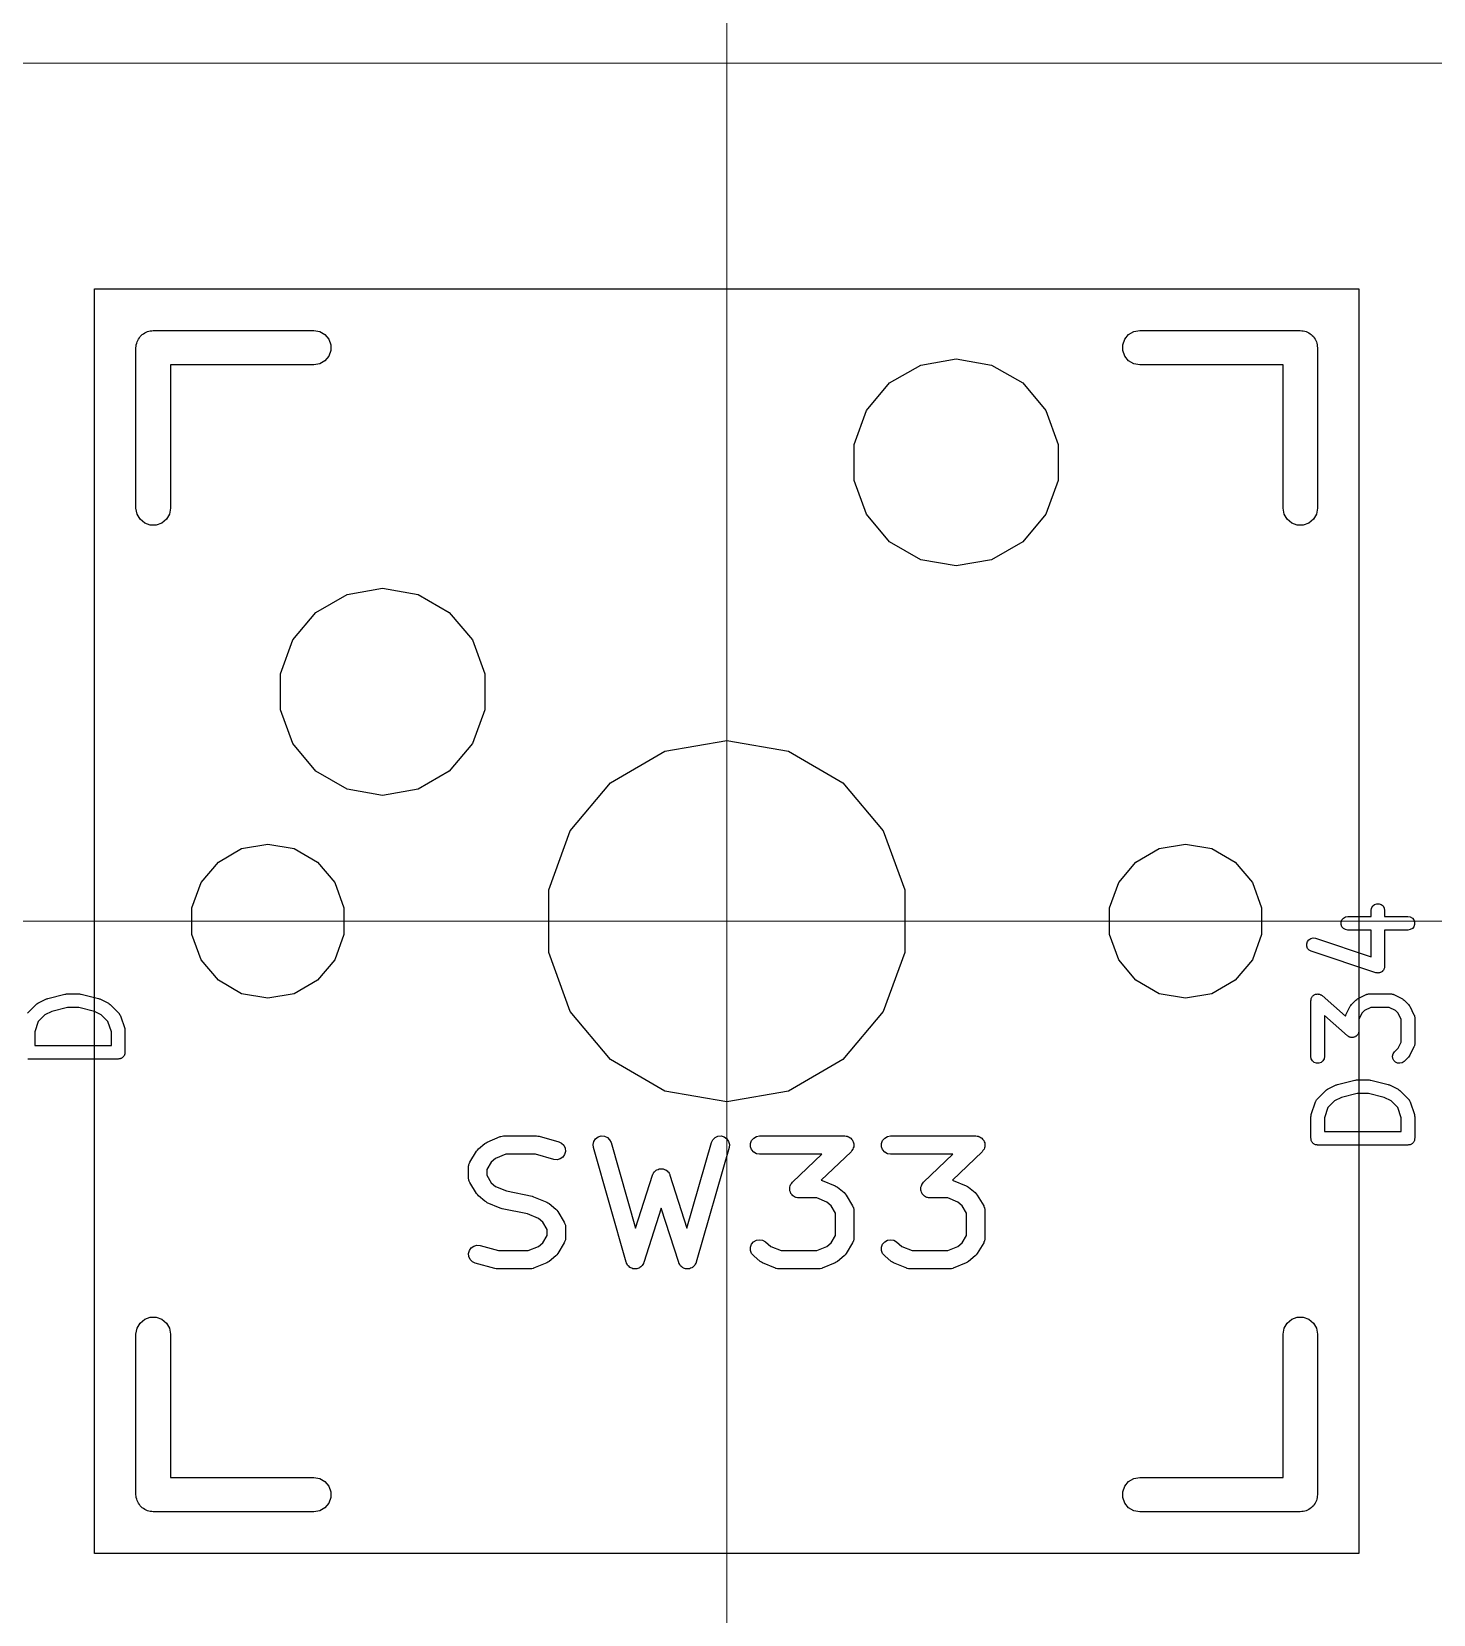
# Model space of a CAD drawing. Header units: millimetres. Extents: x 24 to 200, y 24 to 188.
# Drawn here: x 112.33 to 127.85, y 71.95 to 89.47 of the extents above; entities that cross this region are included whole.
import ezdxf

# ---------------------------------------------------------------- set-up
doc = ezdxf.new("R2010")
doc.units = ezdxf.units.MM
doc.layers.add('3_SwitchPlate', color=6, linetype='Continuous')
doc.layers.add('7_PCBサンプル', color=7, linetype='Continuous')
doc.layers.add('補助線', color=4, linetype='Continuous', lineweight=5, transparency=0.5)

# ---------------------------------------------------------------- blocks, each defined once
blk = doc.blocks.new('hhskb2-F.SilkS')
at = {"layer": '7_PCBサンプル'}
for p, q in [((100.468, -100.601), (100.471, -100.585)), ((100.471, -100.585), (100.479, -100.57)), ((100.479, -100.57), (100.485, -100.555)), ((100.485, -100.555), (100.496, -100.542)), ((100.496, -100.542), (100.504, -100.528)), ((100.504, -100.528), (100.517, -100.517)), ((100.517, -100.517), (100.528, -100.504)), ((100.528, -100.504), (100.542, -100.496)), ((100.542, -100.496), (100.555, -100.485)), ((100.555, -100.485), (100.57, -100.479)), ((100.57, -100.479), (100.585, -100.471)), ((100.585, -100.471), (100.601, -100.468)), ((100.601, -100.468), (100.617, -100.462)), ((100.617, -100.462), (100.634, -100.462)), ((100.634, -100.462), (100.65, -100.459)), ((100.65, -100.459), (102.428, -100.459)), ((102.428, -100.459), (102.493, -100.471)), ((102.493, -100.471), (102.55, -100.504)), ((102.55, -100.504), (102.593, -100.555)), ((102.593, -100.555), (102.616, -100.617)), ((111.384, -100.617), (111.407, -100.555)), ((111.407, -100.555), (111.45, -100.504)), ((111.45, -100.504), (111.507, -100.471)), ((111.507, -100.471), (111.572, -100.459)), ((111.572, -100.459), (113.35, -100.459)), ((113.35, -100.459), (113.366, -100.462)), ((113.366, -100.462), (113.383, -100.462)), ((113.383, -100.462), (113.399, -100.468)), ((113.399, -100.468), (113.415, -100.471)), ((113.415, -100.471), (113.43, -100.479)), ((113.43, -100.479), (113.445, -100.485)), ((113.445, -100.485), (113.458, -100.496)), ((113.458, -100.496), (113.472, -100.504)), ((113.472, -100.504), (113.483, -100.517)), ((113.483, -100.517), (113.496, -100.528)), ((113.496, -100.528), (113.504, -100.542)), ((113.504, -100.542), (113.515, -100.555)), ((113.515, -100.555), (113.521, -100.57)), ((113.521, -100.57), (113.529, -100.585)), ((113.529, -100.585), (113.532, -100.601)), ((100.459, -100.65), (100.462, -100.634)), ((100.459, -102.428), (100.459, -100.65)), ((100.462, -100.617), (100.468, -100.601)), ((100.462, -100.634), (100.462, -100.617)), ((102.593, -100.745), (102.55, -100.796)), ((102.616, -100.683), (102.593, -100.745)), ((102.616, -100.617), (102.616, -100.683)), ((111.384, -100.683), (111.384, -100.617)), ((111.407, -100.745), (111.384, -100.683)), ((111.45, -100.796), (111.407, -100.745)), ((113.532, -100.601), (113.538, -100.617)), ((113.538, -100.617), (113.538, -100.634)), ((113.538, -100.634), (113.54, -100.65)), ((113.54, -100.65), (113.54, -102.428)), ((102.428, -100.84), (100.84, -100.84)), ((100.84, -100.84), (100.84, -102.428)), ((102.493, -100.829), (102.428, -100.84)), ((102.55, -100.796), (102.493, -100.829)), ((108.802, -101.041), (109.148, -100.842)), ((109.148, -100.842), (109.54, -100.773)), ((109.54, -100.773), (109.932, -100.842)), ((109.932, -100.842), (110.278, -101.041)), ((111.507, -100.829), (111.45, -100.796)), ((111.572, -100.84), (111.507, -100.829)), ((113.159, -100.84), (111.572, -100.84)), ((113.159, -102.428), (113.159, -100.84)), ((108.546, -101.346), (108.802, -101.041)), ((110.278, -101.041), (110.534, -101.346)), ((108.41, -101.721), (108.546, -101.346)), ((110.534, -101.346), (110.67, -101.721)), ((108.41, -102.119), (108.41, -101.721)), ((110.67, -101.721), (110.67, -102.119)), ((108.546, -102.494), (108.41, -102.119)), ((110.67, -102.119), (110.534, -102.494)), ((100.471, -102.493), (100.459, -102.428)), ((100.504, -102.55), (100.471, -102.493)), ((100.829, -102.493), (100.796, -102.55)), ((100.84, -102.428), (100.829, -102.493)), ((108.802, -102.799), (108.546, -102.494)), ((110.534, -102.494), (110.278, -102.799)), ((113.171, -102.493), (113.159, -102.428)), ((113.204, -102.55), (113.171, -102.493)), ((113.529, -102.493), (113.496, -102.55)), ((113.54, -102.428), (113.529, -102.493)), ((100.555, -102.593), (100.504, -102.55)), ((100.617, -102.616), (100.555, -102.593)), ((100.683, -102.616), (100.617, -102.616)), ((100.745, -102.593), (100.683, -102.616)), ((100.796, -102.55), (100.745, -102.593)), ((113.255, -102.593), (113.204, -102.55)), ((113.317, -102.616), (113.255, -102.593)), ((113.383, -102.616), (113.317, -102.616)), ((113.445, -102.593), (113.383, -102.616)), ((113.496, -102.55), (113.445, -102.593)), ((109.148, -102.998), (108.802, -102.799)), ((110.278, -102.799), (109.932, -102.998)), ((109.54, -103.067), (109.148, -102.998)), ((109.932, -102.998), (109.54, -103.067)), ((102.452, -103.581), (102.798, -103.382)), ((102.798, -103.382), (103.19, -103.313)), ((103.19, -103.313), (103.582, -103.382)), ((103.582, -103.382), (103.928, -103.581)), ((102.196, -103.886), (102.452, -103.581)), ((103.928, -103.581), (104.184, -103.886)), ((102.06, -104.261), (102.196, -103.886)), ((104.184, -103.886), (104.32, -104.261)), ((102.06, -104.659), (102.06, -104.261)), ((104.32, -104.261), (104.32, -104.659)), ((102.196, -105.034), (102.06, -104.659)), ((104.32, -104.659), (104.184, -105.034)), ((102.452, -105.339), (102.196, -105.034)), ((104.184, -105.034), (103.928, -105.339)), ((105.713, -105.467), (106.315, -105.119)), ((106.315, -105.119), (107, -104.998)), ((107, -104.998), (107.685, -105.119)), ((107.685, -105.119), (108.287, -105.467)), ((102.798, -105.538), (102.452, -105.339)), ((103.928, -105.339), (103.582, -105.538)), ((105.267, -105.999), (105.713, -105.467)), ((108.287, -105.467), (108.733, -105.999)), ((103.19, -105.607), (102.798, -105.538)), ((103.582, -105.538), (103.19, -105.607)), ((105.029, -106.652), (105.267, -105.999)), ((108.733, -105.999), (108.971, -106.652)), ((101.371, -106.346), (101.628, -106.197)), ((101.628, -106.197), (101.92, -106.146)), ((101.92, -106.146), (102.212, -106.197)), ((102.212, -106.197), (102.469, -106.346)), ((111.531, -106.346), (111.788, -106.197)), ((111.788, -106.197), (112.08, -106.146)), ((112.08, -106.146), (112.372, -106.197)), ((112.372, -106.197), (112.629, -106.346)), ((101.18, -106.573), (101.371, -106.346)), ((102.469, -106.346), (102.66, -106.573)), ((111.34, -106.573), (111.531, -106.346)), ((112.629, -106.346), (112.82, -106.573)), ((101.079, -106.852), (101.18, -106.573)), ((102.66, -106.573), (102.761, -106.852)), ((105.029, -107.348), (105.029, -106.652)), ((108.971, -106.652), (108.971, -107.348)), ((111.239, -106.852), (111.34, -106.573)), ((112.82, -106.573), (112.921, -106.852)), ((101.079, -107.148), (101.079, -106.852)), ((102.761, -106.852), (102.761, -107.148)), ((111.239, -107.148), (111.239, -106.852)), ((112.921, -106.852), (112.921, -107.148)), ((114.134, -106.88), (114.139, -106.855)), ((114.134, -106.948), (114.134, -106.88)), ((114.139, -106.855), (114.152, -106.832)), ((114.152, -106.832), (114.172, -106.816)), ((114.172, -106.816), (114.196, -106.807)), ((114.196, -106.807), (114.222, -106.807)), ((114.222, -106.807), (114.247, -106.816)), ((114.247, -106.816), (114.267, -106.832)), ((114.267, -106.832), (114.28, -106.855)), ((114.28, -106.855), (114.284, -106.88)), ((114.284, -106.88), (114.284, -106.948)), ((113.802, -107.01), (113.811, -106.986)), ((113.802, -107.036), (113.802, -107.01)), ((113.811, -107.061), (113.802, -107.036)), ((113.811, -106.986), (113.828, -106.966)), ((113.828, -107.081), (113.811, -107.061)), ((113.828, -106.966), (113.85, -106.953)), ((113.85, -106.953), (113.876, -106.948)), ((113.876, -106.948), (114.134, -106.948)), ((114.284, -106.948), (114.542, -106.948)), ((114.542, -106.948), (114.568, -106.953)), ((114.568, -106.953), (114.591, -106.966)), ((114.591, -106.966), (114.607, -106.986)), ((114.607, -107.061), (114.591, -107.081)), ((114.607, -106.986), (114.616, -107.01)), ((114.616, -107.036), (114.607, -107.061)), ((114.616, -107.01), (114.616, -107.036)), ((101.18, -107.427), (101.079, -107.148)), ((102.761, -107.148), (102.66, -107.427)), ((111.34, -107.427), (111.239, -107.148)), ((112.921, -107.148), (112.82, -107.427)), ((113.421, -107.25), (113.429, -107.226)), ((113.429, -107.226), (113.445, -107.205)), ((113.445, -107.205), (113.467, -107.192)), ((113.467, -107.192), (113.493, -107.186)), ((113.493, -107.186), (113.518, -107.19)), ((113.518, -107.19), (114.134, -107.395)), ((113.85, -107.094), (113.828, -107.081)), ((113.876, -107.098), (113.85, -107.094)), ((114.134, -107.098), (113.876, -107.098)), ((114.134, -107.395), (114.134, -107.098)), ((114.542, -107.098), (114.284, -107.098)), ((114.284, -107.098), (114.284, -107.5)), ((114.568, -107.094), (114.542, -107.098)), ((114.591, -107.081), (114.568, -107.094)), ((105.267, -108.001), (105.029, -107.348)), ((108.971, -107.348), (108.733, -108.001)), ((113.421, -107.276), (113.421, -107.25)), ((113.431, -107.301), (113.421, -107.276)), ((113.448, -107.32), (113.431, -107.301)), ((113.471, -107.333), (113.448, -107.32)), ((114.185, -107.571), (113.471, -107.333)), ((101.371, -107.654), (101.18, -107.427)), ((102.66, -107.427), (102.469, -107.654)), ((111.531, -107.654), (111.34, -107.427)), ((112.82, -107.427), (112.629, -107.654)), ((114.191, -107.571), (114.185, -107.571)), ((114.196, -107.573), (114.191, -107.571)), ((114.204, -107.573), (114.196, -107.573)), ((114.211, -107.574), (114.204, -107.573)), ((114.217, -107.573), (114.211, -107.574)), ((114.222, -107.573), (114.217, -107.573)), ((114.229, -107.571), (114.222, -107.573)), ((114.237, -107.569), (114.229, -107.571)), ((114.241, -107.566), (114.237, -107.569)), ((114.247, -107.564), (114.241, -107.566)), ((114.252, -107.56), (114.247, -107.564)), ((114.259, -107.556), (114.252, -107.56)), ((114.262, -107.551), (114.259, -107.556)), ((114.267, -107.548), (114.262, -107.551)), ((114.27, -107.541), (114.267, -107.548)), ((114.275, -107.535), (114.27, -107.541)), ((114.277, -107.53), (114.275, -107.535)), ((114.28, -107.525), (114.277, -107.53)), ((114.281, -107.518), (114.28, -107.525)), ((114.283, -107.511), (114.281, -107.518)), ((114.284, -107.5), (114.283, -107.505)), ((114.283, -107.505), (114.283, -107.511)), ((101.628, -107.803), (101.371, -107.654)), ((102.469, -107.654), (102.212, -107.803)), ((111.788, -107.803), (111.531, -107.654)), ((112.629, -107.654), (112.372, -107.803)), ((101.92, -107.854), (101.628, -107.803)), ((102.212, -107.803), (101.92, -107.854)), ((112.08, -107.854), (111.788, -107.803)), ((112.372, -107.803), (112.08, -107.854)), ((113.467, -107.88), (113.469, -107.873)), ((113.467, -108.5), (113.467, -107.88)), ((113.469, -107.866), (113.471, -107.861)), ((113.469, -107.873), (113.469, -107.866)), ((113.471, -107.861), (113.472, -107.855)), ((113.472, -107.855), (113.476, -107.848)), ((113.476, -107.848), (113.478, -107.842)), ((113.478, -107.842), (113.482, -107.837)), ((113.482, -107.837), (113.485, -107.832)), ((113.485, -107.832), (113.491, -107.828)), ((113.491, -107.828), (113.495, -107.822)), ((113.495, -107.822), (113.5, -107.819)), ((113.5, -107.819), (113.505, -107.816)), ((113.505, -107.816), (113.512, -107.813)), ((113.512, -107.813), (113.518, -107.809)), ((113.518, -107.809), (113.524, -107.809)), ((113.524, -107.809), (113.529, -107.807)), ((113.529, -107.807), (113.537, -107.807)), ((113.537, -107.807), (113.544, -107.805)), ((113.544, -107.805), (113.55, -107.807)), ((113.55, -107.807), (113.555, -107.807)), ((113.555, -107.807), (113.562, -107.809)), ((113.562, -107.809), (113.569, -107.811)), ((113.569, -107.811), (113.574, -107.814)), ((113.574, -107.814), (113.58, -107.816)), ((113.58, -107.816), (113.585, -107.82)), ((113.585, -107.82), (113.592, -107.824)), ((113.592, -107.824), (113.852, -108.052)), ((113.856, -108.037), (113.904, -107.942)), ((113.904, -107.942), (113.911, -107.933)), ((113.911, -107.933), (113.918, -107.923)), ((113.918, -107.923), (113.966, -107.875)), ((113.966, -107.875), (113.975, -107.868)), ((113.975, -107.868), (113.985, -107.861)), ((113.985, -107.861), (114.08, -107.813)), ((114.08, -107.813), (114.084, -107.812)), ((114.084, -107.812), (114.088, -107.81)), ((114.088, -107.81), (114.097, -107.808)), ((114.097, -107.808), (114.105, -107.806)), ((114.105, -107.806), (114.11, -107.806)), ((114.11, -107.806), (114.114, -107.805)), ((114.114, -107.805), (114.352, -107.805)), ((114.352, -107.805), (114.356, -107.806)), ((114.356, -107.806), (114.36, -107.806)), ((114.36, -107.806), (114.369, -107.808)), ((114.369, -107.808), (114.378, -107.81)), ((114.378, -107.81), (114.381, -107.812)), ((114.381, -107.812), (114.385, -107.813)), ((114.385, -107.813), (114.481, -107.861)), ((114.481, -107.861), (114.49, -107.868)), ((114.49, -107.868), (114.5, -107.875)), ((114.5, -107.875), (114.548, -107.923)), ((114.548, -107.923), (114.555, -107.933)), ((114.555, -107.933), (114.562, -107.942)), ((114.562, -107.942), (114.609, -108.037)), ((105.713, -108.533), (105.267, -108.001)), ((108.733, -108.001), (108.287, -108.533)), ((113.874, -108.27), (113.617, -108.046)), ((113.617, -108.046), (113.617, -108.5)), ((113.852, -108.052), (113.853, -108.045)), ((113.853, -108.045), (113.855, -108.042)), ((113.855, -108.042), (113.856, -108.037)), ((114.033, -108.02), (113.998, -108.089)), ((113.998, -108.089), (113.998, -108.214)), ((114.063, -107.99), (114.033, -108.02)), ((114.132, -107.955), (114.063, -107.99)), ((114.334, -107.955), (114.132, -107.955)), ((114.403, -107.99), (114.334, -107.955)), ((114.433, -108.02), (114.403, -107.99)), ((114.467, -108.089), (114.433, -108.02)), ((114.467, -108.339), (114.467, -108.089)), ((114.609, -108.037), (114.611, -108.042)), ((114.611, -108.042), (114.613, -108.045)), ((114.613, -108.045), (114.614, -108.054)), ((114.614, -108.054), (114.617, -108.062)), ((114.617, -108.062), (114.617, -108.067)), ((114.617, -108.067), (114.617, -108.071)), ((114.617, -108.071), (114.617, -108.357)), ((113.88, -108.274), (113.874, -108.27)), ((113.886, -108.279), (113.88, -108.274)), ((113.891, -108.281), (113.886, -108.279)), ((113.896, -108.284), (113.891, -108.281)), ((113.903, -108.285), (113.896, -108.284)), ((113.91, -108.288), (113.903, -108.285)), ((113.916, -108.288), (113.91, -108.288)), ((113.922, -108.289), (113.916, -108.288)), ((113.929, -108.288), (113.922, -108.289)), ((113.936, -108.288), (113.929, -108.288)), ((113.942, -108.286), (113.936, -108.288)), ((113.948, -108.285), (113.942, -108.286)), ((113.954, -108.281), (113.948, -108.285)), ((113.961, -108.279), (113.954, -108.281)), ((113.965, -108.275), (113.961, -108.279)), ((113.97, -108.272), (113.965, -108.275)), ((113.975, -108.267), (113.97, -108.272)), ((113.981, -108.262), (113.975, -108.267)), ((113.984, -108.257), (113.981, -108.262)), ((113.987, -108.253), (113.984, -108.257)), ((113.99, -108.246), (113.987, -108.253)), ((113.994, -108.239), (113.99, -108.246)), ((113.995, -108.234), (113.994, -108.239)), ((113.997, -108.228), (113.995, -108.234)), ((113.998, -108.214), (113.997, -108.221)), ((113.997, -108.221), (113.997, -108.228)), ((114.372, -108.493), (114.379, -108.468)), ((114.379, -108.468), (114.394, -108.446)), ((114.394, -108.446), (114.433, -108.407)), ((114.433, -108.407), (114.467, -108.339)), ((114.609, -108.39), (114.562, -108.485)), ((114.611, -108.386), (114.609, -108.39)), ((114.613, -108.382), (114.611, -108.386)), ((114.614, -108.374), (114.613, -108.382)), ((114.617, -108.365), (114.614, -108.374)), ((114.617, -108.357), (114.617, -108.361)), ((114.617, -108.361), (114.617, -108.365)), ((106.315, -108.881), (105.713, -108.533)), ((108.287, -108.533), (107.685, -108.881)), ((113.472, -108.525), (113.467, -108.5)), ((113.485, -108.548), (113.472, -108.525)), ((113.505, -108.564), (113.485, -108.548)), ((113.529, -108.573), (113.505, -108.564)), ((113.555, -108.573), (113.529, -108.573)), ((113.58, -108.564), (113.555, -108.573)), ((113.6, -108.548), (113.58, -108.564)), ((113.613, -108.525), (113.6, -108.548)), ((113.617, -108.5), (113.613, -108.525)), ((114.375, -108.519), (114.372, -108.493)), ((114.386, -108.543), (114.375, -108.519)), ((114.404, -108.561), (114.386, -108.543)), ((114.428, -108.572), (114.404, -108.561)), ((114.454, -108.574), (114.428, -108.572)), ((114.479, -108.567), (114.454, -108.574)), ((114.5, -108.553), (114.479, -108.567)), ((114.548, -108.505), (114.5, -108.553)), ((114.555, -108.495), (114.548, -108.505)), ((114.562, -108.485), (114.555, -108.495)), ((113.652, -108.861), (113.747, -108.813)), ((113.747, -108.813), (113.755, -108.811)), ((113.755, -108.811), (113.762, -108.808)), ((113.762, -108.808), (113.953, -108.76)), ((113.953, -108.76), (113.962, -108.759)), ((113.962, -108.759), (113.971, -108.758)), ((113.971, -108.758), (114.114, -108.758)), ((114.114, -108.758), (114.123, -108.759)), ((114.123, -108.759), (114.132, -108.76)), ((114.132, -108.76), (114.322, -108.808)), ((114.322, -108.808), (114.33, -108.811)), ((114.33, -108.811), (114.338, -108.813)), ((114.338, -108.813), (114.433, -108.861)), ((107, -109.002), (106.315, -108.881)), ((107.685, -108.881), (107, -109.002)), ((113.471, -109.142), (113.519, -109)), ((113.519, -109), (113.521, -108.996)), ((113.521, -108.996), (113.522, -108.992)), ((113.522, -108.992), (113.527, -108.984)), ((113.527, -108.984), (113.531, -108.977)), ((113.531, -108.977), (113.534, -108.974)), ((113.534, -108.974), (113.537, -108.97)), ((113.537, -108.97), (113.632, -108.875)), ((113.632, -108.875), (113.642, -108.868)), ((113.642, -108.868), (113.652, -108.861)), ((113.73, -108.99), (113.656, -109.064)), ((113.807, -108.951), (113.73, -108.99)), ((113.98, -108.908), (113.807, -108.951)), ((114.105, -108.908), (113.98, -108.908)), ((114.278, -108.951), (114.105, -108.908)), ((114.355, -108.99), (114.278, -108.951)), ((114.429, -109.064), (114.355, -108.99)), ((114.433, -108.861), (114.443, -108.868)), ((114.443, -108.868), (114.453, -108.875)), ((114.453, -108.875), (114.548, -108.97)), ((114.548, -108.97), (114.55, -108.974)), ((114.55, -108.974), (114.554, -108.977)), ((114.554, -108.977), (114.558, -108.984)), ((114.558, -108.984), (114.563, -108.992)), ((114.563, -108.992), (114.564, -108.996)), ((114.564, -108.996), (114.566, -109)), ((114.566, -109), (114.614, -109.142)), ((113.467, -109.166), (113.469, -109.154)), ((113.467, -109.404), (113.467, -109.166)), ((113.469, -109.154), (113.471, -109.142)), ((113.656, -109.064), (113.617, -109.178)), ((114.467, -109.178), (114.429, -109.064)), ((114.614, -109.142), (114.615, -109.154)), ((114.615, -109.154), (114.617, -109.166)), ((114.617, -109.166), (114.617, -109.404)), ((113.617, -109.178), (113.617, -109.329)), ((113.617, -109.329), (114.467, -109.329)), ((114.467, -109.329), (114.467, -109.178)), ((104.239, -109.535), (104.25, -109.522)), ((104.25, -109.522), (104.322, -109.462)), ((104.322, -109.462), (104.336, -109.454)), ((104.336, -109.454), (104.348, -109.446)), ((104.348, -109.446), (104.493, -109.386)), ((104.493, -109.386), (104.496, -109.385)), ((104.496, -109.385), (104.498, -109.384)), ((104.498, -109.384), (104.513, -109.381)), ((104.513, -109.381), (104.528, -109.378)), ((104.528, -109.378), (104.53, -109.378)), ((104.53, -109.378), (104.533, -109.378)), ((104.533, -109.378), (104.895, -109.378)), ((104.895, -109.378), (104.909, -109.38)), ((104.909, -109.38), (104.923, -109.382)), ((104.923, -109.382), (105.14, -109.442)), ((105.14, -109.442), (105.172, -109.457)), ((105.172, -109.457), (105.197, -109.482)), ((105.197, -109.482), (105.212, -109.515)), ((105.212, -109.515), (105.214, -109.55)), ((105.52, -109.472), (105.528, -109.438)), ((105.523, -109.507), (105.52, -109.472)), ((105.886, -110.777), (105.523, -109.507)), ((105.528, -109.438), (105.548, -109.409)), ((105.548, -109.409), (105.577, -109.388)), ((105.577, -109.388), (105.611, -109.378)), ((105.611, -109.378), (105.646, -109.381)), ((105.646, -109.381), (105.678, -109.395)), ((105.678, -109.395), (105.703, -109.42)), ((105.703, -109.42), (105.719, -109.452)), ((105.719, -109.452), (105.99, -110.399)), ((106.559, -110.399), (106.83, -109.452)), ((107.025, -109.507), (106.662, -110.777)), ((106.83, -109.452), (106.845, -109.42)), ((106.845, -109.42), (106.871, -109.395)), ((106.871, -109.395), (106.903, -109.381)), ((106.903, -109.381), (106.938, -109.378)), ((106.938, -109.378), (106.972, -109.388)), ((106.972, -109.388), (107, -109.409)), ((107, -109.409), (107.02, -109.438)), ((107.02, -109.438), (107.029, -109.472)), ((107.029, -109.472), (107.025, -109.507)), ((107.263, -109.462), (107.275, -109.429)), ((107.263, -109.497), (107.263, -109.462)), ((107.275, -109.53), (107.263, -109.497)), ((107.275, -109.429), (107.298, -109.402)), ((107.298, -109.402), (107.328, -109.384)), ((107.328, -109.384), (107.363, -109.378)), ((107.363, -109.378), (108.306, -109.378)), ((108.306, -109.378), (108.321, -109.38)), ((108.321, -109.38), (108.335, -109.382)), ((108.335, -109.382), (108.338, -109.383)), ((108.338, -109.383), (108.341, -109.384)), ((108.341, -109.384), (108.354, -109.391)), ((108.354, -109.391), (108.367, -109.398)), ((108.367, -109.398), (108.369, -109.4)), ((108.369, -109.4), (108.372, -109.402)), ((108.372, -109.402), (108.381, -109.413)), ((108.381, -109.413), (108.391, -109.423)), ((108.391, -109.423), (108.392, -109.426)), ((108.392, -109.426), (108.394, -109.429)), ((108.394, -109.429), (108.399, -109.442)), ((108.397, -109.525), (108.395, -109.527)), ((108.401, -109.511), (108.397, -109.525)), ((108.399, -109.442), (108.405, -109.456)), ((108.406, -109.497), (108.401, -109.511)), ((108.405, -109.456), (108.405, -109.459)), ((108.405, -109.459), (108.406, -109.462)), ((108.406, -109.462), (108.406, -109.476)), ((108.406, -109.476), (108.407, -109.491)), ((108.407, -109.491), (108.406, -109.494)), ((108.406, -109.494), (108.406, -109.497)), ((108.714, -109.462), (108.726, -109.429)), ((108.714, -109.497), (108.714, -109.462)), ((108.726, -109.53), (108.714, -109.497)), ((108.726, -109.429), (108.749, -109.402)), ((108.749, -109.402), (108.78, -109.384)), ((108.78, -109.384), (108.814, -109.378)), ((108.814, -109.378), (109.758, -109.378)), ((109.758, -109.378), (109.772, -109.38)), ((109.772, -109.38), (109.786, -109.382)), ((109.786, -109.382), (109.789, -109.383)), ((109.789, -109.383), (109.792, -109.384)), ((109.792, -109.384), (109.805, -109.391)), ((109.805, -109.391), (109.818, -109.398)), ((109.818, -109.398), (109.82, -109.4)), ((109.82, -109.4), (109.823, -109.402)), ((109.823, -109.402), (109.832, -109.413)), ((109.832, -109.413), (109.842, -109.423)), ((109.842, -109.423), (109.844, -109.426)), ((109.844, -109.426), (109.846, -109.429)), ((109.846, -109.429), (109.851, -109.442)), ((109.849, -109.525), (109.847, -109.527)), ((109.853, -109.511), (109.849, -109.525)), ((109.851, -109.442), (109.856, -109.456)), ((109.858, -109.497), (109.853, -109.511)), ((109.856, -109.456), (109.857, -109.459)), ((109.857, -109.459), (109.858, -109.462)), ((109.858, -109.462), (109.858, -109.476)), ((109.858, -109.476), (109.859, -109.491)), ((109.859, -109.491), (109.858, -109.494)), ((109.858, -109.494), (109.858, -109.497)), ((113.469, -109.411), (113.467, -109.404)), ((113.469, -109.417), (113.469, -109.411)), ((113.471, -109.423), (113.469, -109.417)), ((113.472, -109.43), (113.471, -109.423)), ((113.475, -109.436), (113.472, -109.43)), ((113.477, -109.442), (113.475, -109.436)), ((113.482, -109.447), (113.477, -109.442)), ((113.485, -109.452), (113.482, -109.447)), ((113.49, -109.457), (113.485, -109.452)), ((113.494, -109.462), (113.49, -109.457)), ((113.5, -109.465), (113.494, -109.462)), ((113.505, -109.469), (113.5, -109.465)), ((113.511, -109.471), (113.505, -109.469)), ((113.517, -109.475), (113.511, -109.471)), ((113.523, -109.476), (113.517, -109.475)), ((113.529, -109.478), (113.523, -109.476)), ((113.536, -109.478), (113.529, -109.478)), ((113.542, -109.479), (113.536, -109.478)), ((114.542, -109.479), (113.542, -109.479)), ((114.549, -109.478), (114.542, -109.479)), ((114.555, -109.478), (114.549, -109.478)), ((114.562, -109.476), (114.555, -109.478)), ((114.568, -109.475), (114.562, -109.476)), ((114.574, -109.471), (114.568, -109.475)), ((114.58, -109.469), (114.574, -109.471)), ((114.585, -109.465), (114.58, -109.469)), ((114.591, -109.462), (114.585, -109.465)), ((114.595, -109.457), (114.591, -109.462)), ((114.6, -109.452), (114.595, -109.457)), ((114.603, -109.447), (114.6, -109.452)), ((114.607, -109.442), (114.603, -109.447)), ((114.61, -109.436), (114.607, -109.442)), ((114.613, -109.43), (114.61, -109.436)), ((114.614, -109.423), (114.613, -109.43)), ((114.616, -109.417), (114.614, -109.423)), ((114.617, -109.404), (114.616, -109.411)), ((114.616, -109.411), (114.616, -109.417)), ((104.142, -109.712), (104.143, -109.702)), ((104.143, -109.702), (104.145, -109.695)), ((104.145, -109.695), (104.147, -109.687)), ((104.147, -109.687), (104.152, -109.678)), ((104.152, -109.678), (104.155, -109.669)), ((104.155, -109.669), (104.228, -109.548)), ((104.228, -109.548), (104.239, -109.535)), ((104.393, -109.668), (104.344, -109.75)), ((104.441, -109.628), (104.393, -109.668)), ((104.553, -109.581), (104.441, -109.628)), ((104.882, -109.581), (104.553, -109.581)), ((105.086, -109.638), (104.882, -109.581)), ((105.121, -109.641), (105.086, -109.638)), ((105.155, -109.632), (105.121, -109.641)), ((105.184, -109.612), (105.155, -109.632)), ((105.205, -109.584), (105.184, -109.612)), ((105.214, -109.55), (105.205, -109.584)), ((107.298, -109.557), (107.275, -109.53)), ((107.328, -109.575), (107.298, -109.557)), ((107.363, -109.581), (107.328, -109.575)), ((108.052, -109.581), (107.363, -109.581)), ((107.728, -109.89), (108.052, -109.581)), ((108.376, -109.553), (108.047, -109.867)), ((108.385, -109.541), (108.376, -109.553)), ((108.394, -109.53), (108.385, -109.541)), ((108.395, -109.527), (108.394, -109.53)), ((108.749, -109.557), (108.726, -109.53)), ((108.78, -109.575), (108.749, -109.557)), ((108.814, -109.581), (108.78, -109.575)), ((109.504, -109.581), (108.814, -109.581)), ((109.18, -109.89), (109.504, -109.581)), ((109.828, -109.553), (109.498, -109.867)), ((109.836, -109.541), (109.828, -109.553)), ((109.846, -109.53), (109.836, -109.541)), ((109.847, -109.527), (109.846, -109.53)), ((104.141, -109.721), (104.142, -109.712)), ((104.141, -109.842), (104.141, -109.721)), ((104.142, -109.852), (104.141, -109.842)), ((104.143, -109.862), (104.142, -109.852)), ((104.145, -109.869), (104.143, -109.862)), ((104.147, -109.877), (104.145, -109.869)), ((104.152, -109.886), (104.147, -109.877)), ((104.344, -109.75), (104.344, -109.814)), ((104.344, -109.814), (104.393, -109.896)), ((105.99, -110.399), (106.178, -109.811)), ((106.178, -109.811), (106.179, -109.808)), ((106.179, -109.808), (106.18, -109.804)), ((106.18, -109.804), (106.188, -109.792)), ((106.188, -109.792), (106.194, -109.78)), ((106.194, -109.78), (106.197, -109.777)), ((106.197, -109.777), (106.199, -109.774)), ((106.199, -109.774), (106.21, -109.766)), ((106.21, -109.766), (106.22, -109.756)), ((106.22, -109.756), (106.224, -109.755)), ((106.224, -109.755), (106.227, -109.752)), ((106.227, -109.752), (106.24, -109.748)), ((106.24, -109.748), (106.253, -109.743)), ((106.253, -109.743), (106.257, -109.743)), ((106.257, -109.743), (106.261, -109.742)), ((106.261, -109.742), (106.274, -109.742)), ((106.274, -109.742), (106.288, -109.742)), ((106.288, -109.742), (106.292, -109.743)), ((106.292, -109.743), (106.296, -109.743)), ((106.296, -109.743), (106.309, -109.748)), ((106.309, -109.748), (106.322, -109.752)), ((106.322, -109.752), (106.325, -109.755)), ((106.325, -109.755), (106.329, -109.756)), ((106.329, -109.756), (106.339, -109.766)), ((106.339, -109.766), (106.349, -109.774)), ((106.349, -109.774), (106.352, -109.777)), ((106.352, -109.777), (106.355, -109.78)), ((106.355, -109.78), (106.361, -109.792)), ((106.361, -109.792), (106.368, -109.804)), ((106.368, -109.804), (106.369, -109.808)), ((106.369, -109.808), (106.371, -109.811)), ((106.371, -109.811), (106.559, -110.399)), ((108.047, -109.867), (108.051, -109.868)), ((108.051, -109.868), (108.053, -109.869)), ((108.053, -109.869), (108.055, -109.87)), ((108.055, -109.87), (108.2, -109.93)), ((109.498, -109.867), (109.502, -109.868)), ((109.502, -109.868), (109.504, -109.869)), ((109.504, -109.869), (109.507, -109.87)), ((109.507, -109.87), (109.652, -109.93)), ((104.155, -109.895), (104.152, -109.886)), ((104.228, -110.016), (104.155, -109.895)), ((104.239, -110.028), (104.228, -110.016)), ((104.25, -110.041), (104.239, -110.028)), ((104.322, -110.102), (104.25, -110.041)), ((104.393, -109.896), (104.441, -109.936)), ((104.441, -109.936), (104.563, -109.987)), ((104.563, -109.987), (104.844, -110.045)), ((104.844, -110.045), (104.853, -110.049)), ((104.853, -110.049), (104.862, -110.051)), ((104.862, -110.051), (105.007, -110.111)), ((107.697, -109.952), (107.698, -109.949)), ((107.698, -109.966), (107.697, -109.952)), ((107.698, -109.946), (107.703, -109.932)), ((107.698, -109.949), (107.698, -109.946)), ((107.698, -109.981), (107.698, -109.966)), ((107.699, -109.984), (107.698, -109.981)), ((107.7, -109.987), (107.699, -109.984)), ((107.705, -110.001), (107.7, -109.987)), ((107.703, -109.932), (107.707, -109.918)), ((107.71, -110.014), (107.705, -110.001)), ((107.707, -109.918), (107.709, -109.916)), ((107.709, -109.916), (107.71, -109.913)), ((107.71, -109.913), (107.72, -109.901)), ((107.712, -110.017), (107.71, -110.014)), ((107.714, -110.02), (107.712, -110.017)), ((107.724, -110.03), (107.714, -110.02)), ((107.72, -109.901), (107.728, -109.89)), ((107.733, -110.041), (107.724, -110.03)), ((107.736, -110.043), (107.733, -110.041)), ((107.738, -110.045), (107.736, -110.043)), ((107.751, -110.052), (107.738, -110.045)), ((107.764, -110.059), (107.751, -110.052)), ((108.2, -109.93), (108.213, -109.938)), ((108.213, -109.938), (108.226, -109.946)), ((108.226, -109.946), (108.299, -110.006)), ((108.299, -110.006), (108.31, -110.019)), ((108.31, -110.019), (108.321, -110.032)), ((108.321, -110.032), (108.393, -110.153)), ((109.149, -109.952), (109.15, -109.949)), ((109.15, -109.966), (109.149, -109.952)), ((109.15, -109.946), (109.155, -109.932)), ((109.15, -109.949), (109.15, -109.946)), ((109.15, -109.981), (109.15, -109.966)), ((109.151, -109.984), (109.15, -109.981)), ((109.151, -109.987), (109.151, -109.984)), ((109.157, -110.001), (109.151, -109.987)), ((109.155, -109.932), (109.159, -109.918)), ((109.162, -110.014), (109.157, -110.001)), ((109.159, -109.918), (109.161, -109.916)), ((109.161, -109.916), (109.162, -109.913)), ((109.162, -109.913), (109.171, -109.901)), ((109.164, -110.017), (109.162, -110.014)), ((109.165, -110.02), (109.164, -110.017)), ((109.175, -110.03), (109.165, -110.02)), ((109.171, -109.901), (109.18, -109.89)), ((109.184, -110.041), (109.175, -110.03)), ((109.187, -110.043), (109.184, -110.041)), ((109.189, -110.045), (109.187, -110.043)), ((109.202, -110.052), (109.189, -110.045)), ((109.215, -110.059), (109.202, -110.052)), ((109.652, -109.93), (109.664, -109.938)), ((109.664, -109.938), (109.678, -109.946)), ((109.678, -109.946), (109.75, -110.006)), ((109.75, -110.006), (109.761, -110.019)), ((109.761, -110.019), (109.772, -110.032)), ((109.772, -110.032), (109.845, -110.153)), ((104.336, -110.109), (104.322, -110.102)), ((104.348, -110.118), (104.336, -110.109)), ((104.493, -110.178), (104.348, -110.118)), ((104.503, -110.18), (104.493, -110.178)), ((104.512, -110.184), (104.503, -110.18)), ((104.793, -110.242), (104.512, -110.184)), ((105.007, -110.111), (105.02, -110.12)), ((105.02, -110.12), (105.033, -110.127)), ((105.033, -110.127), (105.106, -110.188)), ((105.106, -110.188), (105.117, -110.201)), ((105.117, -110.201), (105.128, -110.213)), ((105.128, -110.213), (105.2, -110.334)), ((106.274, -110.176), (106.081, -110.78)), ((106.468, -110.78), (106.274, -110.176)), ((107.767, -110.059), (107.764, -110.059)), ((107.77, -110.061), (107.767, -110.059)), ((107.784, -110.062), (107.77, -110.061)), ((107.798, -110.065), (107.784, -110.062)), ((107.996, -110.065), (107.798, -110.065)), ((108.108, -110.112), (107.996, -110.065)), ((108.155, -110.151), (108.108, -110.112)), ((108.205, -110.233), (108.155, -110.151)), ((108.393, -110.153), (108.397, -110.162)), ((108.397, -110.162), (108.402, -110.17)), ((108.402, -110.17), (108.403, -110.178)), ((108.403, -110.178), (108.406, -110.186)), ((108.406, -110.186), (108.406, -110.196)), ((108.406, -110.196), (108.408, -110.205)), ((108.408, -110.205), (108.408, -110.508)), ((109.218, -110.059), (109.215, -110.059)), ((109.221, -110.061), (109.218, -110.059)), ((109.235, -110.062), (109.221, -110.061)), ((109.25, -110.065), (109.235, -110.062)), ((109.447, -110.065), (109.25, -110.065)), ((109.559, -110.112), (109.447, -110.065)), ((109.607, -110.151), (109.559, -110.112)), ((109.656, -110.233), (109.607, -110.151)), ((109.845, -110.153), (109.848, -110.162)), ((109.848, -110.162), (109.853, -110.17)), ((109.853, -110.17), (109.855, -110.178)), ((109.855, -110.178), (109.857, -110.186)), ((109.857, -110.186), (109.858, -110.196)), ((109.858, -110.196), (109.859, -110.205)), ((109.859, -110.205), (109.859, -110.508)), ((104.915, -110.293), (104.793, -110.242)), ((104.962, -110.333), (104.915, -110.293)), ((105.012, -110.415), (104.962, -110.333)), ((105.2, -110.334), (105.204, -110.343)), ((105.204, -110.343), (105.209, -110.352)), ((105.209, -110.352), (105.21, -110.36)), ((105.21, -110.36), (105.213, -110.367)), ((105.213, -110.367), (105.213, -110.377)), ((105.213, -110.377), (105.215, -110.387)), ((105.215, -110.387), (105.215, -110.508)), ((108.205, -110.479), (108.205, -110.233)), ((109.656, -110.479), (109.656, -110.233)), ((104.915, -110.601), (104.962, -110.562)), ((104.962, -110.562), (105.012, -110.479)), ((105.012, -110.479), (105.012, -110.415)), ((105.2, -110.56), (105.128, -110.681)), ((105.204, -110.551), (105.2, -110.56)), ((105.209, -110.542), (105.204, -110.551)), ((105.21, -110.534), (105.209, -110.542)), ((105.213, -110.527), (105.21, -110.534)), ((105.215, -110.508), (105.213, -110.517)), ((105.213, -110.517), (105.213, -110.527)), ((107.263, -110.611), (107.275, -110.578)), ((107.275, -110.578), (107.297, -110.551)), ((107.297, -110.551), (107.328, -110.533)), ((107.328, -110.533), (107.363, -110.527)), ((107.363, -110.527), (107.397, -110.533)), ((107.397, -110.533), (107.428, -110.551)), ((107.428, -110.551), (107.489, -110.601)), ((108.108, -110.601), (108.155, -110.562)), ((108.155, -110.562), (108.205, -110.479)), ((108.393, -110.56), (108.321, -110.681)), ((108.397, -110.551), (108.393, -110.56)), ((108.402, -110.542), (108.397, -110.551)), ((108.403, -110.534), (108.402, -110.542)), ((108.406, -110.527), (108.403, -110.534)), ((108.408, -110.508), (108.406, -110.517)), ((108.406, -110.517), (108.406, -110.527)), ((108.714, -110.611), (108.726, -110.578)), ((108.726, -110.578), (108.749, -110.551)), ((108.749, -110.551), (108.779, -110.533)), ((108.779, -110.533), (108.814, -110.527)), ((108.814, -110.527), (108.849, -110.533)), ((108.849, -110.533), (108.879, -110.551)), ((108.879, -110.551), (108.94, -110.601)), ((109.559, -110.601), (109.607, -110.562)), ((109.607, -110.562), (109.656, -110.479)), ((109.845, -110.56), (109.772, -110.681)), ((109.848, -110.551), (109.845, -110.56)), ((109.853, -110.542), (109.848, -110.551)), ((109.855, -110.534), (109.853, -110.542)), ((109.857, -110.527), (109.855, -110.534)), ((109.858, -110.517), (109.857, -110.527)), ((109.859, -110.508), (109.858, -110.517)), ((104.141, -110.679), (104.151, -110.645)), ((104.144, -110.714), (104.141, -110.679)), ((104.159, -110.747), (104.144, -110.714)), ((104.151, -110.645), (104.171, -110.617)), ((104.183, -110.772), (104.159, -110.747)), ((104.171, -110.617), (104.2, -110.597)), ((104.2, -110.597), (104.234, -110.588)), ((104.234, -110.588), (104.269, -110.591)), ((104.269, -110.591), (104.474, -110.648)), ((104.474, -110.648), (104.803, -110.648)), ((104.803, -110.648), (104.915, -110.601)), ((105.106, -110.707), (105.033, -110.767)), ((105.117, -110.694), (105.106, -110.707)), ((105.128, -110.681), (105.117, -110.694)), ((107.263, -110.647), (107.263, -110.611)), ((107.275, -110.68), (107.263, -110.647)), ((107.298, -110.707), (107.275, -110.68)), ((107.37, -110.767), (107.298, -110.707)), ((107.489, -110.601), (107.601, -110.648)), ((107.601, -110.648), (107.996, -110.648)), ((107.996, -110.648), (108.108, -110.601)), ((108.299, -110.707), (108.226, -110.767)), ((108.31, -110.694), (108.299, -110.707)), ((108.321, -110.681), (108.31, -110.694)), ((108.714, -110.647), (108.714, -110.611)), ((108.726, -110.68), (108.714, -110.647)), ((108.749, -110.707), (108.726, -110.68)), ((108.822, -110.767), (108.749, -110.707)), ((108.94, -110.601), (109.052, -110.648)), ((109.052, -110.648), (109.447, -110.648)), ((109.447, -110.648), (109.559, -110.601)), ((109.75, -110.707), (109.678, -110.767)), ((109.761, -110.694), (109.75, -110.707)), ((109.772, -110.681), (109.761, -110.694)), ((104.215, -110.787), (104.183, -110.772)), ((104.433, -110.847), (104.215, -110.787)), ((104.446, -110.849), (104.433, -110.847)), ((104.46, -110.851), (104.446, -110.849)), ((104.823, -110.851), (104.46, -110.851)), ((104.825, -110.851), (104.823, -110.851)), ((104.828, -110.851), (104.825, -110.851)), ((104.842, -110.848), (104.828, -110.851)), ((104.858, -110.845), (104.842, -110.848)), ((104.86, -110.844), (104.858, -110.845)), ((104.862, -110.843), (104.86, -110.844)), ((105.007, -110.783), (104.862, -110.843)), ((105.02, -110.775), (105.007, -110.783)), ((105.033, -110.767), (105.02, -110.775)), ((105.889, -110.783), (105.886, -110.777)), ((105.89, -110.788), (105.889, -110.783)), ((105.896, -110.798), (105.89, -110.788)), ((105.902, -110.809), (105.896, -110.798)), ((105.906, -110.813), (105.902, -110.809)), ((105.909, -110.818), (105.906, -110.813)), ((105.918, -110.825), (105.909, -110.818)), ((105.927, -110.834), (105.918, -110.825)), ((105.932, -110.836), (105.927, -110.834)), ((105.937, -110.839), (105.932, -110.836)), ((105.948, -110.843), (105.937, -110.839)), ((105.959, -110.848), (105.948, -110.843)), ((105.965, -110.848), (105.959, -110.848)), ((105.97, -110.85), (105.965, -110.848)), ((105.982, -110.85), (105.97, -110.85)), ((105.995, -110.851), (105.982, -110.85)), ((106, -110.849), (105.995, -110.851)), ((106.006, -110.849), (106, -110.849)), ((106.017, -110.844), (106.006, -110.849)), ((106.028, -110.841), (106.017, -110.844)), ((106.033, -110.838), (106.028, -110.841)), ((106.038, -110.835), (106.033, -110.838)), ((106.047, -110.827), (106.038, -110.835)), ((106.057, -110.82), (106.047, -110.827)), ((106.06, -110.816), (106.057, -110.82)), ((106.064, -110.812), (106.06, -110.816)), ((106.07, -110.801), (106.064, -110.812)), ((106.077, -110.791), (106.07, -110.801)), ((106.078, -110.785), (106.077, -110.791)), ((106.081, -110.78), (106.078, -110.785)), ((106.47, -110.785), (106.468, -110.78)), ((106.472, -110.791), (106.47, -110.785)), ((106.479, -110.801), (106.472, -110.791)), ((106.484, -110.812), (106.479, -110.801)), ((106.488, -110.816), (106.484, -110.812)), ((106.492, -110.82), (106.488, -110.816)), ((106.501, -110.827), (106.492, -110.82)), ((106.51, -110.835), (106.501, -110.827)), ((106.516, -110.838), (106.51, -110.835)), ((106.52, -110.841), (106.516, -110.838)), ((106.532, -110.844), (106.52, -110.841)), ((106.543, -110.849), (106.532, -110.844)), ((106.549, -110.849), (106.543, -110.849)), ((106.554, -110.851), (106.549, -110.849)), ((106.566, -110.85), (106.554, -110.851)), ((106.578, -110.85), (106.566, -110.85)), ((106.584, -110.848), (106.578, -110.85)), ((106.589, -110.848), (106.584, -110.848)), ((106.6, -110.843), (106.589, -110.848)), ((106.612, -110.839), (106.6, -110.843)), ((106.616, -110.836), (106.612, -110.839)), ((106.621, -110.834), (106.616, -110.836)), ((106.63, -110.825), (106.621, -110.834)), ((106.64, -110.818), (106.63, -110.825)), ((106.643, -110.813), (106.64, -110.818)), ((106.647, -110.809), (106.643, -110.813)), ((106.652, -110.798), (106.647, -110.809)), ((106.659, -110.788), (106.652, -110.798)), ((106.66, -110.783), (106.659, -110.788)), ((106.662, -110.777), (106.66, -110.783)), ((107.384, -110.775), (107.37, -110.767)), ((107.396, -110.783), (107.384, -110.775)), ((107.541, -110.843), (107.396, -110.783)), ((107.544, -110.844), (107.541, -110.843)), ((107.546, -110.845), (107.544, -110.844)), ((107.561, -110.848), (107.546, -110.845)), ((107.576, -110.851), (107.561, -110.848)), ((107.578, -110.851), (107.576, -110.851)), ((107.581, -110.851), (107.578, -110.851)), ((108.016, -110.851), (107.581, -110.851)), ((108.018, -110.851), (108.016, -110.851)), ((108.021, -110.851), (108.018, -110.851)), ((108.036, -110.848), (108.021, -110.851)), ((108.051, -110.845), (108.036, -110.848)), ((108.053, -110.844), (108.051, -110.845)), ((108.055, -110.843), (108.053, -110.844)), ((108.2, -110.783), (108.055, -110.843)), ((108.213, -110.775), (108.2, -110.783)), ((108.226, -110.767), (108.213, -110.775)), ((108.835, -110.775), (108.822, -110.767)), ((108.848, -110.783), (108.835, -110.775)), ((108.993, -110.843), (108.848, -110.783)), ((108.995, -110.844), (108.993, -110.843)), ((108.997, -110.845), (108.995, -110.844)), ((109.012, -110.848), (108.997, -110.845)), ((109.027, -110.851), (109.012, -110.848)), ((109.03, -110.851), (109.027, -110.851)), ((109.032, -110.851), (109.03, -110.851)), ((109.467, -110.851), (109.032, -110.851)), ((109.47, -110.851), (109.467, -110.851)), ((109.472, -110.851), (109.47, -110.851)), ((109.487, -110.848), (109.472, -110.851)), ((109.502, -110.845), (109.487, -110.848)), ((109.504, -110.844), (109.502, -110.845)), ((109.507, -110.843), (109.504, -110.844)), ((109.652, -110.783), (109.507, -110.843)), ((109.664, -110.775), (109.652, -110.783)), ((109.678, -110.767), (109.664, -110.775)), ((100.471, -111.507), (100.504, -111.45)), ((100.504, -111.45), (100.555, -111.407)), ((100.555, -111.407), (100.617, -111.384)), ((100.617, -111.384), (100.683, -111.384)), ((100.683, -111.384), (100.745, -111.407)), ((100.745, -111.407), (100.796, -111.45)), ((100.796, -111.45), (100.829, -111.507)), ((113.171, -111.507), (113.204, -111.45)), ((113.204, -111.45), (113.255, -111.407)), ((113.255, -111.407), (113.317, -111.384)), ((113.317, -111.384), (113.383, -111.384)), ((113.383, -111.384), (113.445, -111.407)), ((113.445, -111.407), (113.496, -111.45)), ((113.496, -111.45), (113.529, -111.507)), ((100.459, -111.572), (100.471, -111.507)), ((100.459, -113.35), (100.459, -111.572)), ((100.829, -111.507), (100.84, -111.572)), ((100.84, -111.572), (100.84, -113.159)), ((113.159, -111.572), (113.171, -111.507)), ((113.159, -113.159), (113.159, -111.572)), ((113.529, -111.507), (113.54, -111.572)), ((113.54, -111.572), (113.54, -113.35)), ((100.84, -113.159), (102.428, -113.159)), ((102.428, -113.159), (102.493, -113.171)), ((102.493, -113.171), (102.55, -113.204)), ((102.55, -113.204), (102.593, -113.255)), ((111.407, -113.255), (111.45, -113.204)), ((111.45, -113.204), (111.507, -113.171)), ((111.507, -113.171), (111.572, -113.159)), ((111.572, -113.159), (113.159, -113.159)), ((100.462, -113.366), (100.459, -113.35)), ((100.462, -113.383), (100.462, -113.366)), ((102.593, -113.255), (102.616, -113.317)), ((102.616, -113.317), (102.616, -113.383)), ((111.384, -113.317), (111.407, -113.255)), ((111.384, -113.383), (111.384, -113.317)), ((113.54, -113.35), (113.538, -113.366)), ((113.538, -113.366), (113.538, -113.383)), ((100.468, -113.399), (100.462, -113.383)), ((100.471, -113.415), (100.468, -113.399)), ((100.479, -113.43), (100.471, -113.415)), ((100.485, -113.445), (100.479, -113.43)), ((100.496, -113.458), (100.485, -113.445)), ((100.504, -113.472), (100.496, -113.458)), ((100.517, -113.483), (100.504, -113.472)), ((100.528, -113.496), (100.517, -113.483)), ((100.542, -113.504), (100.528, -113.496)), ((100.555, -113.515), (100.542, -113.504)), ((100.57, -113.521), (100.555, -113.515)), ((100.585, -113.529), (100.57, -113.521)), ((100.601, -113.532), (100.585, -113.529)), ((100.617, -113.538), (100.601, -113.532)), ((100.634, -113.538), (100.617, -113.538)), ((100.65, -113.54), (100.634, -113.538)), ((102.428, -113.54), (100.65, -113.54)), ((102.493, -113.529), (102.428, -113.54)), ((102.55, -113.496), (102.493, -113.529)), ((102.593, -113.445), (102.55, -113.496)), ((102.616, -113.383), (102.593, -113.445)), ((111.407, -113.445), (111.384, -113.383)), ((111.45, -113.496), (111.407, -113.445)), ((111.507, -113.529), (111.45, -113.496)), ((111.572, -113.54), (111.507, -113.529)), ((113.35, -113.54), (111.572, -113.54)), ((113.366, -113.538), (113.35, -113.54)), ((113.383, -113.538), (113.366, -113.538)), ((113.399, -113.532), (113.383, -113.538)), ((113.415, -113.529), (113.399, -113.532)), ((113.43, -113.521), (113.415, -113.529)), ((113.445, -113.515), (113.43, -113.521)), ((113.458, -113.504), (113.445, -113.515)), ((113.472, -113.496), (113.458, -113.504)), ((113.483, -113.483), (113.472, -113.496)), ((113.496, -113.472), (113.483, -113.483)), ((113.504, -113.458), (113.496, -113.472)), ((113.515, -113.445), (113.504, -113.458)), ((113.521, -113.43), (113.515, -113.445)), ((113.529, -113.415), (113.521, -113.43)), ((113.532, -113.399), (113.529, -113.415)), ((113.538, -113.383), (113.532, -113.399))]:
    blk.add_line(p, q, dxfattribs=at)
blk = doc.blocks.new('hhskb2-F.Fab')
at = {"layer": '7_PCBサンプル'}
for p, q in [((99.257, -108.018), (99.3522, -107.923)), ((99.3522, -107.923), (99.362, -107.916)), ((99.362, -107.916), (99.3717, -107.909)), ((99.3717, -107.909), (99.4669, -107.861)), ((99.4669, -107.861), (99.4748, -107.859)), ((99.4748, -107.859), (99.4823, -107.855)), ((99.4823, -107.855), (99.6728, -107.808)), ((99.6728, -107.808), (99.6819, -107.807)), ((99.6819, -107.807), (99.691, -107.805)), ((99.691, -107.805), (99.8338, -107.805)), ((99.8338, -107.805), (99.8428, -107.807)), ((99.8428, -107.807), (99.852, -107.808)), ((99.852, -107.808), (100.042, -107.855)), ((100.042, -107.855), (100.05, -107.859)), ((100.05, -107.859), (100.058, -107.861)), ((100.058, -107.861), (100.153, -107.909)), ((100.153, -107.909), (100.163, -107.916)), ((100.163, -107.916), (100.173, -107.923)), ((100.173, -107.923), (100.268, -108.018)), ((99.3756, -108.111), (99.3374, -108.226)), ((99.4497, -108.037), (99.3756, -108.111)), ((99.5267, -107.999), (99.4497, -108.037)), ((99.7002, -107.955), (99.5267, -107.999)), ((99.8246, -107.955), (99.7002, -107.955)), ((99.9981, -107.999), (99.8246, -107.955)), ((100.075, -108.037), (99.9981, -107.999)), ((100.149, -108.111), (100.075, -108.037)), ((100.187, -108.226), (100.149, -108.111)), ((100.268, -108.018), (100.27, -108.021)), ((100.27, -108.021), (100.274, -108.024)), ((100.274, -108.024), (100.278, -108.032)), ((100.278, -108.032), (100.283, -108.039)), ((100.283, -108.039), (100.284, -108.043)), ((100.284, -108.043), (100.286, -108.047)), ((100.286, -108.047), (100.334, -108.19)), ((99.3374, -108.226), (99.3374, -108.377)), ((100.187, -108.377), (100.187, -108.226)), ((100.334, -108.19), (100.335, -108.202)), ((100.335, -108.202), (100.337, -108.214)), ((100.337, -108.214), (100.337, -108.452)), ((99.3374, -108.377), (100.187, -108.377)), ((100.334, -108.471), (100.333, -108.478)), ((100.336, -108.465), (100.334, -108.471)), ((100.337, -108.452), (100.336, -108.458)), ((100.336, -108.458), (100.336, -108.465)), ((100.262, -108.527), (99.2624, -108.527)), ((100.269, -108.526), (100.262, -108.527)), ((100.275, -108.526), (100.269, -108.526)), ((100.282, -108.524), (100.275, -108.526)), ((100.288, -108.522), (100.282, -108.524)), ((100.294, -108.519), (100.288, -108.522)), ((100.3, -108.517), (100.294, -108.519)), ((100.305, -108.513), (100.3, -108.517)), ((100.311, -108.509), (100.305, -108.513)), ((100.315, -108.504), (100.311, -108.509)), ((100.32, -108.5), (100.315, -108.504)), ((100.323, -108.494), (100.32, -108.5)), ((100.327, -108.489), (100.323, -108.494)), ((100.33, -108.483), (100.327, -108.489)), ((100.333, -108.478), (100.33, -108.483))]:
    blk.add_line(p, q, dxfattribs=at)

msp = doc.modelspace()

# ---------------------------------------------------------------- linework, layer by layer
at = {"layer": '3_SwitchPlate'}
msp.add_lwpolyline([(113.025, 72.625), (113.025, 86.625), (127.025, 86.625), (127.025, 72.625)], close=True, dxfattribs=at)
at = {"layer": '7_PCBサンプル', "lineweight": 5, "transparency": 33554687}
for points in [[(110.525, 89.125), (110.525, 108.125), (129.525, 108.125), (129.525, 89.125)], [(110.525, 70.125), (110.525, 89.125), (129.525, 89.125), (129.525, 70.125)]]:
    msp.add_lwpolyline(points, close=True, dxfattribs=at)
at = {"layer": '補助線'}
for p, q in [((120.025, 171.2), (120.025, 69.882)), ((45.855, 79.625), (185.21, 79.625))]:
    msp.add_line(p, q, dxfattribs=at)

# ---------------------------------------------------------------- block references
for name in ['hhskb2-F.SilkS', 'hhskb2-F.Fab']:
    msp.add_blockref(name, (13.025, 186.625))

doc.saveas('drawing.dxf')
